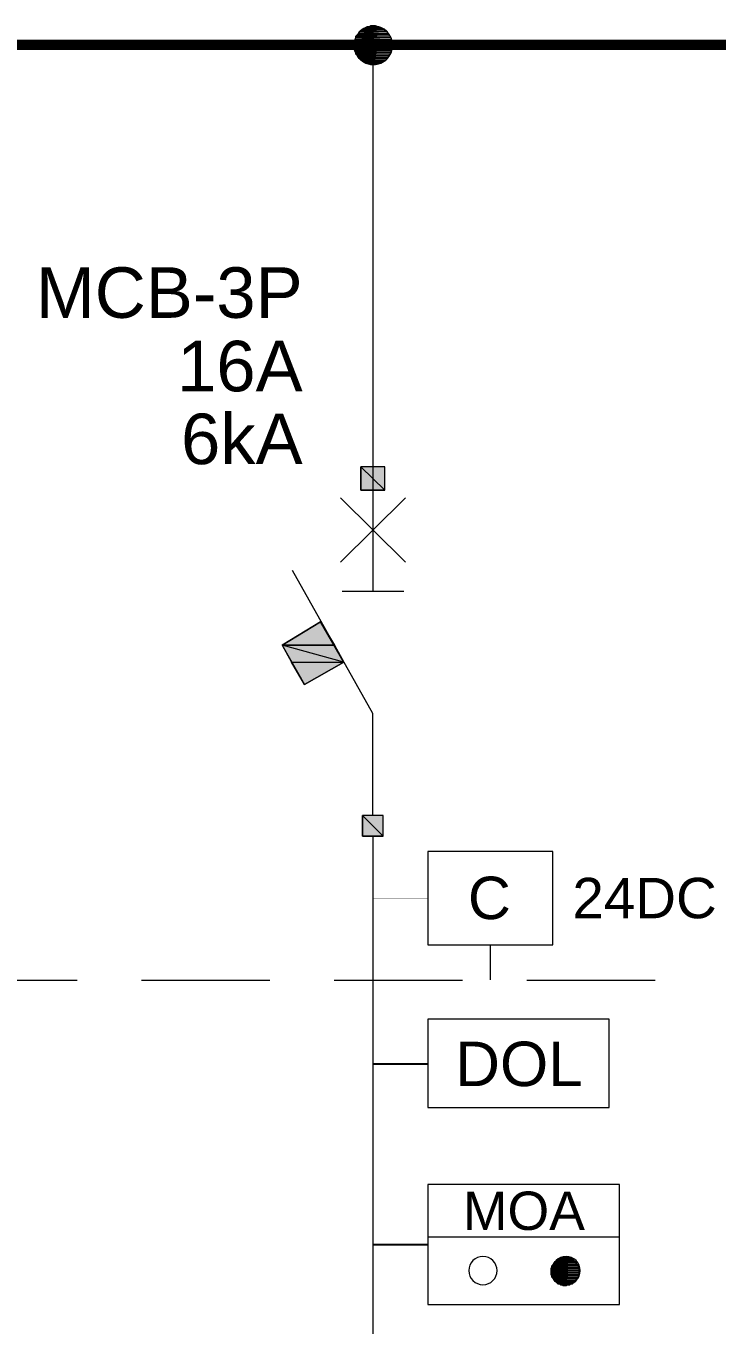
# Model space of a CAD drawing. Header units: millimetres. Extents: x -33055 to 42243, y -56860 to 24450.
# Drawn here: x 7530 to 10946, y 8545 to 14967 of the extents above; entities that cross this region are included whole.
import ezdxf
from ezdxf.enums import TextEntityAlignment as Align

# ---------------------------------------------------------------- set-up
doc = ezdxf.new("R2010")
doc.units = ezdxf.units.MM
for name, color, linetype in [('E-BUSBAR', 7, 'Continuous'), ('E-CTRL', 7, 'Continuous'), ('E-LEADER', 7, 'Continuous'), ('E-SLD', 7, 'Continuous'), ('E-TEXT', 7, 'Continuous')]:
    doc.layers.add(name, color=color, linetype=linetype)
doc.styles.add('ARIAL', font='arial.ttf')

msp = doc.modelspace()

# ---------------------------------------------------------------- hatches: boundary and pattern name
at = {"layer": 'E-SLD'}
h = msp.add_hatch(color=7, dxfattribs=at)
h.dxf.hatch_style = 1
h.paths.add_polyline_path([(9257.9, 14967), (9232.5, 14967), (9270.6, 14962.8), (9257.9, 14967)])
h.paths.add_polyline_path([(9232.5, 14967), (9270.6, 14962.8), (9228.2, 14962.8), (9232.5, 14967)])
h = msp.add_hatch(color=7, dxfattribs=at)
h.dxf.hatch_style = 1
h.paths.add_polyline_path([(9249.4, 14967), (9257.9, 14967), (9232.5, 14967), (9249.4, 14967)])
h = msp.add_hatch(color=7, dxfattribs=at)
h.dxf.hatch_style = 1
h.paths.add_polyline_path([(9338.3, 14899.3), (9156.3, 14899.3), (9338.3, 14890.8), (9338.3, 14899.3)])
h.paths.add_polyline_path([(9156.3, 14899.3), (9338.3, 14890.8), (9152, 14890.8), (9156.3, 14899.3)])
h = msp.add_hatch(color=7, dxfattribs=at)
h.dxf.hatch_style = 1
h.paths.add_polyline_path([(9334.1, 14907.8), (9160.5, 14907.8), (9338.3, 14899.3), (9334.1, 14907.8)])
h.paths.add_polyline_path([(9160.5, 14907.8), (9338.3, 14899.3), (9156.3, 14899.3), (9160.5, 14907.8)])
h = msp.add_hatch(color=7, dxfattribs=at)
h.dxf.hatch_style = 1
h.paths.add_polyline_path([(9325.6, 14924.7), (9169, 14924.7), (9329.8, 14916.2), (9325.6, 14924.7)])
h.paths.add_polyline_path([(9169, 14924.7), (9329.8, 14916.2), (9160.5, 14916.2), (9169, 14924.7)])
h = msp.add_hatch(color=7, dxfattribs=at)
h.dxf.hatch_style = 1
h.paths.add_polyline_path([(9329.8, 14916.2), (9160.5, 14916.2), (9334.1, 14907.8), (9329.8, 14916.2)])
h.paths.add_polyline_path([(9160.5, 14916.2), (9334.1, 14907.8), (9160.5, 14907.8), (9160.5, 14916.2)])
h = msp.add_hatch(color=7, dxfattribs=at)
h.dxf.hatch_style = 1
h.paths.add_polyline_path([(9321.4, 14928.9), (9173.2, 14928.9), (9325.6, 14924.7), (9321.4, 14928.9)])
h.paths.add_polyline_path([(9173.2, 14928.9), (9325.6, 14924.7), (9169, 14924.7), (9173.2, 14928.9)])
h = msp.add_hatch(color=7, dxfattribs=at)
h.dxf.hatch_style = 1
h.paths.add_polyline_path([(9317.1, 14937.4), (9177.4, 14937.4), (9321.4, 14928.9), (9317.1, 14937.4)])
h.paths.add_polyline_path([(9177.4, 14937.4), (9321.4, 14928.9), (9173.2, 14928.9), (9177.4, 14937.4)])
h = msp.add_hatch(color=7, dxfattribs=at)
h.dxf.hatch_style = 1
h.paths.add_polyline_path([(9308.7, 14941.6), (9185.9, 14941.6), (9317.1, 14937.4), (9308.7, 14941.6)])
h.paths.add_polyline_path([(9185.9, 14941.6), (9317.1, 14937.4), (9177.4, 14937.4), (9185.9, 14941.6)])
h = msp.add_hatch(color=7, dxfattribs=at)
h.dxf.hatch_style = 1
h.paths.add_polyline_path([(9300.2, 14950.1), (9194.4, 14950.1), (9308.7, 14941.6), (9300.2, 14950.1)])
h.paths.add_polyline_path([(9194.4, 14950.1), (9308.7, 14941.6), (9185.9, 14941.6), (9194.4, 14950.1)])
h = msp.add_hatch(color=7, dxfattribs=at)
h.dxf.hatch_style = 1
h.paths.add_polyline_path([(9291.7, 14954.3), (9198.6, 14954.3), (9300.2, 14950.1), (9291.7, 14954.3)])
h.paths.add_polyline_path([(9198.6, 14954.3), (9300.2, 14950.1), (9194.4, 14950.1), (9198.6, 14954.3)])
h = msp.add_hatch(color=7, dxfattribs=at)
h.dxf.hatch_style = 1
h.paths.add_polyline_path([(9287.5, 14958.6), (9207.1, 14958.6), (9291.7, 14954.3), (9287.5, 14958.6)])
h.paths.add_polyline_path([(9207.1, 14958.6), (9291.7, 14954.3), (9198.6, 14954.3), (9207.1, 14958.6)])
h = msp.add_hatch(color=7, dxfattribs=at)
h.dxf.hatch_style = 1
h.paths.add_polyline_path([(9274.8, 14962.8), (9215.5, 14962.8), (9287.5, 14958.6), (9274.8, 14962.8)])
h.paths.add_polyline_path([(9215.5, 14962.8), (9287.5, 14958.6), (9207.1, 14958.6), (9215.5, 14962.8)])
h = msp.add_hatch(color=7, dxfattribs=at)
h.dxf.hatch_style = 1
h.paths.add_polyline_path([(9270.6, 14962.8), (9228.2, 14962.8), (9274.8, 14962.8), (9270.6, 14962.8)])
h.paths.add_polyline_path([(9228.2, 14962.8), (9274.8, 14962.8), (9215.5, 14962.8), (9228.2, 14962.8)])
h = msp.add_hatch(color=7, dxfattribs=at)
h.dxf.hatch_style = 1
h.paths.add_polyline_path([(9338.3, 14890.8), (9152, 14890.8), (9342.5, 14882.4), (9338.3, 14890.8)])
h.paths.add_polyline_path([(9152, 14890.8), (9342.5, 14882.4), (9152, 14882.4), (9152, 14890.8)])
h = msp.add_hatch(color=7, dxfattribs=at)
h.dxf.hatch_style = 1
h.paths.add_polyline_path([(9342.5, 14882.4), (9152, 14882.4), (9342.5, 14869.7), (9342.5, 14882.4)])
h.paths.add_polyline_path([(9152, 14882.4), (9342.5, 14869.7), (9152, 14869.7), (9152, 14882.4)])
h = msp.add_hatch(color=7, dxfattribs=at)
h.dxf.hatch_style = 1
h.paths.add_polyline_path([(9342.5, 14869.7), (9152, 14869.7), (9342.5, 14861.2), (9342.5, 14869.7)])
h.paths.add_polyline_path([(9152, 14869.7), (9342.5, 14861.2), (9152, 14861.2), (9152, 14869.7)])
h = msp.add_hatch(color=7, dxfattribs=at)
h.dxf.hatch_style = 1
h.paths.add_polyline_path([(9342.5, 14861.2), (9152, 14861.2), (9338.3, 14852.7), (9342.5, 14861.2)])
h.paths.add_polyline_path([(9152, 14861.2), (9338.3, 14852.7), (9152, 14852.7), (9152, 14861.2)])
h = msp.add_hatch(color=7, dxfattribs=at)
h.dxf.hatch_style = 1
h.paths.add_polyline_path([(9338.3, 14852.7), (9152, 14852.7), (9338.3, 14844.3), (9338.3, 14852.7)])
h.paths.add_polyline_path([(9152, 14852.7), (9338.3, 14844.3), (9156.3, 14844.3), (9152, 14852.7)])
h = msp.add_hatch(color=7, dxfattribs=at)
h.dxf.hatch_style = 1
h.paths.add_polyline_path([(9338.3, 14844.3), (9156.3, 14844.3), (9334.1, 14835.8), (9338.3, 14844.3)])
h.paths.add_polyline_path([(9156.3, 14844.3), (9334.1, 14835.8), (9160.5, 14835.8), (9156.3, 14844.3)])
h = msp.add_hatch(color=7, dxfattribs=at)
h.dxf.hatch_style = 1
h.paths.add_polyline_path([(9334.1, 14835.8), (9160.5, 14835.8), (9329.8, 14827.3), (9334.1, 14835.8)])
h.paths.add_polyline_path([(9160.5, 14835.8), (9329.8, 14827.3), (9160.5, 14827.3), (9160.5, 14835.8)])
h = msp.add_hatch(color=7, dxfattribs=at)
h.dxf.hatch_style = 1
h.paths.add_polyline_path([(9329.8, 14827.3), (9160.5, 14827.3), (9325.6, 14818.9), (9329.8, 14827.3)])
h.paths.add_polyline_path([(9160.5, 14827.3), (9325.6, 14818.9), (9169, 14818.9), (9160.5, 14827.3)])
h = msp.add_hatch(color=7, dxfattribs=at)
h.dxf.hatch_style = 1
h.paths.add_polyline_path([(9325.6, 14818.9), (9169, 14818.9), (9321.4, 14810.4), (9325.6, 14818.9)])
h.paths.add_polyline_path([(9169, 14818.9), (9321.4, 14810.4), (9173.2, 14810.4), (9169, 14818.9)])
h = msp.add_hatch(color=7, dxfattribs=at)
h.dxf.hatch_style = 1
h.paths.add_polyline_path([(9321.4, 14810.4), (9173.2, 14810.4), (9317.1, 14806.2), (9321.4, 14810.4)])
h.paths.add_polyline_path([(9173.2, 14810.4), (9317.1, 14806.2), (9177.4, 14806.2), (9173.2, 14810.4)])
h = msp.add_hatch(color=7, dxfattribs=at)
h.dxf.hatch_style = 1
h.paths.add_polyline_path([(9317.1, 14806.2), (9177.4, 14806.2), (9308.7, 14797.7), (9317.1, 14806.2)])
h.paths.add_polyline_path([(9177.4, 14806.2), (9308.7, 14797.7), (9185.9, 14797.7), (9177.4, 14806.2)])
h = msp.add_hatch(color=7, dxfattribs=at)
h.dxf.hatch_style = 1
h.paths.add_polyline_path([(9308.7, 14797.7), (9185.9, 14797.7), (9300.2, 14793.5), (9308.7, 14797.7)])
h.paths.add_polyline_path([(9185.9, 14797.7), (9300.2, 14793.5), (9194.4, 14793.5), (9185.9, 14797.7)])
h = msp.add_hatch(color=7, dxfattribs=at)
h.dxf.hatch_style = 1
h.paths.add_polyline_path([(9300.2, 14793.5), (9194.4, 14793.5), (9291.7, 14789.2), (9300.2, 14793.5)])
h.paths.add_polyline_path([(9194.4, 14793.5), (9291.7, 14789.2), (9198.6, 14789.2), (9194.4, 14793.5)])
h = msp.add_hatch(color=7, dxfattribs=at)
h.dxf.hatch_style = 1
h.paths.add_polyline_path([(9291.7, 14789.2), (9198.6, 14789.2), (9287.5, 14785), (9291.7, 14789.2)])
h.paths.add_polyline_path([(9198.6, 14789.2), (9287.5, 14785), (9207.1, 14785), (9198.6, 14789.2)])
h = msp.add_hatch(color=7, dxfattribs=at)
h.dxf.hatch_style = 1
h.paths.add_polyline_path([(9287.5, 14785), (9207.1, 14785), (9274.8, 14780.8), (9287.5, 14785)])
h.paths.add_polyline_path([(9207.1, 14785), (9274.8, 14780.8), (9215.5, 14780.8), (9207.1, 14785)])
h = msp.add_hatch(color=7, dxfattribs=at)
h.dxf.hatch_style = 1
h.paths.add_polyline_path([(9274.8, 14780.8), (9215.5, 14780.8), (9270.6, 14780.8), (9274.8, 14780.8)])
h.paths.add_polyline_path([(9215.5, 14780.8), (9270.6, 14780.8), (9228.2, 14780.8), (9215.5, 14780.8)])
h = msp.add_hatch(color=7, dxfattribs=at)
h.dxf.hatch_style = 1
h.paths.add_polyline_path([(9228.2, 14780.8), (9232.5, 14776.5), (9257.9, 14776.5), (9228.2, 14780.8)])
h.paths.add_polyline_path([(9232.5, 14776.5), (9257.9, 14776.5), (9249.4, 14776.5), (9232.5, 14776.5)])
h = msp.add_hatch(color=7, dxfattribs=at)
h.dxf.hatch_style = 1
h.paths.add_polyline_path([(9228.2, 14780.8), (9270.6, 14780.8), (9257.9, 14776.5), (9228.2, 14780.8)])
h = msp.add_hatch(color=7, dxfattribs=at)
h.dxf.hatch_style = 1
h.paths.add_polyline_path([(9304.4, 12786.9), (9185.9, 12786.9), (9304.4, 12672.6), (9304.4, 12786.9)])
h.paths.add_polyline_path([(9185.9, 12786.9), (9304.4, 12672.6), (9185.9, 12672.6), (9185.9, 12786.9)])
h = msp.add_hatch(color=7, dxfattribs=at)
h.dxf.hatch_style = 1
h.paths.add_polyline_path([(8986.9, 12020.6), (9054.7, 11906.3), (8796.4, 11906.3), (8986.9, 12020.6)])
h = msp.add_hatch(color=7, dxfattribs=at)
h.dxf.hatch_style = 1
h.paths.add_polyline_path([(8796.4, 11906.3), (8843, 11821.7), (9101.2, 11821.7), (8796.4, 11906.3)])
h.paths.add_polyline_path([(8843, 11821.7), (9101.2, 11821.7), (8906.5, 11711.6), (8843, 11821.7)])
h = msp.add_hatch(color=7, dxfattribs=at)
h.dxf.hatch_style = 1
h.paths.add_polyline_path([(8796.4, 11906.3), (9054.7, 11906.3), (9101.2, 11821.7), (8796.4, 11906.3)])
h = msp.add_hatch(color=7, dxfattribs=at)
h.dxf.hatch_style = 1
h.paths.add_polyline_path([(9296, 11063.9), (9194.4, 11063.9), (9296, 10962.3), (9296, 11063.9)])
h.paths.add_polyline_path([(9194.4, 11063.9), (9296, 10962.3), (9194.4, 10962.3), (9194.4, 11063.9)])
h = msp.add_hatch(color=7, dxfattribs=at)
h.dxf.hatch_style = 1
h.paths.add_polyline_path([(10240, 8862.6), (10151.1, 8862.6), (10248.5, 8858.3), (10240, 8862.6)])
h.paths.add_polyline_path([(10151.1, 8862.6), (10248.5, 8858.3), (10146.9, 8858.3), (10151.1, 8862.6)])
h = msp.add_hatch(color=7, dxfattribs=at)
h.dxf.hatch_style = 1
h.paths.add_polyline_path([(10235.8, 8866.8), (10155.3, 8866.8), (10240, 8862.6), (10235.8, 8866.8)])
h.paths.add_polyline_path([(10155.3, 8866.8), (10240, 8862.6), (10151.1, 8862.6), (10155.3, 8866.8)])
h = msp.add_hatch(color=7, dxfattribs=at)
h.dxf.hatch_style = 1
h.paths.add_polyline_path([(10231.5, 8871), (10159.6, 8871), (10235.8, 8866.8), (10231.5, 8871)])
h.paths.add_polyline_path([(10159.6, 8871), (10235.8, 8866.8), (10155.3, 8866.8), (10159.6, 8871)])
h = msp.add_hatch(color=7, dxfattribs=at)
h.dxf.hatch_style = 1
h.paths.add_polyline_path([(10223.1, 8875.3), (10168, 8875.3), (10231.5, 8871), (10223.1, 8875.3)])
h.paths.add_polyline_path([(10168, 8875.3), (10231.5, 8871), (10159.6, 8871), (10168, 8875.3)])
h = msp.add_hatch(color=7, dxfattribs=at)
h.dxf.hatch_style = 1
h.paths.add_polyline_path([(10218.8, 8875.3), (10172.3, 8875.3), (10223.1, 8875.3), (10218.8, 8875.3)])
h.paths.add_polyline_path([(10172.3, 8875.3), (10223.1, 8875.3), (10168, 8875.3), (10172.3, 8875.3)])
h = msp.add_hatch(color=7, dxfattribs=at)
h.dxf.hatch_style = 1
h.paths.add_polyline_path([(10210.4, 8879.5), (10180.7, 8879.5), (10218.8, 8875.3), (10210.4, 8879.5)])
h.paths.add_polyline_path([(10180.7, 8879.5), (10218.8, 8875.3), (10172.3, 8875.3), (10180.7, 8879.5)])
h = msp.add_hatch(color=7, dxfattribs=at)
h.dxf.hatch_style = 1
h.paths.add_polyline_path([(10201.9, 8879.5), (10185, 8879.5), (10210.4, 8879.5), (10201.9, 8879.5)])
h.paths.add_polyline_path([(10185, 8879.5), (10210.4, 8879.5), (10180.7, 8879.5), (10185, 8879.5)])
h = msp.add_hatch(color=7, dxfattribs=at)
h.dxf.hatch_style = 1
h.paths.add_polyline_path([(10197.7, 8879.5), (10201.9, 8879.5), (10185, 8879.5), (10197.7, 8879.5)])
h = msp.add_hatch(color=7, dxfattribs=at)
h.dxf.hatch_style = 1
h.paths.add_polyline_path([(10261.2, 8828.7), (10129.9, 8828.7), (10265.4, 8824.5), (10261.2, 8828.7)])
h.paths.add_polyline_path([(10129.9, 8828.7), (10265.4, 8824.5), (10125.7, 8824.5), (10129.9, 8828.7)])
h = msp.add_hatch(color=7, dxfattribs=at)
h.dxf.hatch_style = 1
h.paths.add_polyline_path([(10265.4, 8824.5), (10125.7, 8824.5), (10265.4, 8816), (10265.4, 8824.5)])
h.paths.add_polyline_path([(10125.7, 8824.5), (10265.4, 8816), (10125.7, 8816), (10125.7, 8824.5)])
h = msp.add_hatch(color=7, dxfattribs=at)
h.dxf.hatch_style = 1
h.paths.add_polyline_path([(10265.4, 8816), (10125.7, 8816), (10265.4, 8811.8), (10265.4, 8816)])
h.paths.add_polyline_path([(10125.7, 8816), (10265.4, 8811.8), (10125.7, 8811.8), (10125.7, 8816)])
h = msp.add_hatch(color=7, dxfattribs=at)
h.dxf.hatch_style = 1
h.paths.add_polyline_path([(10265.4, 8811.8), (10125.7, 8811.8), (10265.4, 8803.3), (10265.4, 8811.8)])
h.paths.add_polyline_path([(10125.7, 8811.8), (10265.4, 8803.3), (10125.7, 8803.3), (10125.7, 8811.8)])
h = msp.add_hatch(color=7, dxfattribs=at)
h.dxf.hatch_style = 1
h.paths.add_polyline_path([(10265.4, 8803.3), (10125.7, 8803.3), (10265.4, 8794.8), (10265.4, 8803.3)])
h.paths.add_polyline_path([(10125.7, 8803.3), (10265.4, 8794.8), (10125.7, 8794.8), (10125.7, 8803.3)])
h = msp.add_hatch(color=7, dxfattribs=at)
h.dxf.hatch_style = 1
h.paths.add_polyline_path([(10256.9, 8841.4), (10134.2, 8841.4), (10261.2, 8837.2), (10256.9, 8841.4)])
h.paths.add_polyline_path([(10134.2, 8841.4), (10261.2, 8837.2), (10129.9, 8837.2), (10134.2, 8841.4)])
h = msp.add_hatch(color=7, dxfattribs=at)
h.dxf.hatch_style = 1
h.paths.add_polyline_path([(10261.2, 8837.2), (10129.9, 8837.2), (10261.2, 8828.7), (10261.2, 8837.2)])
h.paths.add_polyline_path([(10129.9, 8837.2), (10261.2, 8828.7), (10129.9, 8828.7), (10129.9, 8837.2)])
h = msp.add_hatch(color=7, dxfattribs=at)
h.dxf.hatch_style = 1
h.paths.add_polyline_path([(10252.7, 8845.6), (10138.4, 8845.6), (10256.9, 8841.4), (10252.7, 8845.6)])
h.paths.add_polyline_path([(10138.4, 8845.6), (10256.9, 8841.4), (10134.2, 8841.4), (10138.4, 8845.6)])
h = msp.add_hatch(color=7, dxfattribs=at)
h.dxf.hatch_style = 1
h.paths.add_polyline_path([(10248.5, 8854.1), (10142.6, 8854.1), (10252.7, 8845.6), (10248.5, 8854.1)])
h.paths.add_polyline_path([(10142.6, 8854.1), (10252.7, 8845.6), (10138.4, 8845.6), (10142.6, 8854.1)])
h = msp.add_hatch(color=7, dxfattribs=at)
h.dxf.hatch_style = 1
h.paths.add_polyline_path([(10248.5, 8858.3), (10146.9, 8858.3), (10248.5, 8854.1), (10248.5, 8858.3)])
h.paths.add_polyline_path([(10146.9, 8858.3), (10248.5, 8854.1), (10142.6, 8854.1), (10146.9, 8858.3)])
h = msp.add_hatch(color=7, dxfattribs=at)
h.dxf.hatch_style = 1
h.paths.add_polyline_path([(10265.4, 8794.8), (10125.7, 8794.8), (10261.2, 8790.6), (10265.4, 8794.8)])
h.paths.add_polyline_path([(10125.7, 8794.8), (10261.2, 8790.6), (10129.9, 8790.6), (10125.7, 8794.8)])
h = msp.add_hatch(color=7, dxfattribs=at)
h.dxf.hatch_style = 1
h.paths.add_polyline_path([(10261.2, 8790.6), (10129.9, 8790.6), (10261.2, 8782.1), (10261.2, 8790.6)])
h.paths.add_polyline_path([(10129.9, 8790.6), (10261.2, 8782.1), (10129.9, 8782.1), (10129.9, 8790.6)])
h = msp.add_hatch(color=7, dxfattribs=at)
h.dxf.hatch_style = 1
h.paths.add_polyline_path([(10261.2, 8782.1), (10129.9, 8782.1), (10256.9, 8777.9), (10261.2, 8782.1)])
h.paths.add_polyline_path([(10129.9, 8782.1), (10256.9, 8777.9), (10134.2, 8777.9), (10129.9, 8782.1)])
h = msp.add_hatch(color=7, dxfattribs=at)
h.dxf.hatch_style = 1
h.paths.add_polyline_path([(10256.9, 8777.9), (10134.2, 8777.9), (10252.7, 8773.7), (10256.9, 8777.9)])
h.paths.add_polyline_path([(10134.2, 8777.9), (10252.7, 8773.7), (10138.4, 8773.7), (10134.2, 8777.9)])
h = msp.add_hatch(color=7, dxfattribs=at)
h.dxf.hatch_style = 1
h.paths.add_polyline_path([(10252.7, 8773.7), (10138.4, 8773.7), (10248.5, 8765.2), (10252.7, 8773.7)])
h.paths.add_polyline_path([(10138.4, 8773.7), (10248.5, 8765.2), (10142.6, 8765.2), (10138.4, 8773.7)])
h = msp.add_hatch(color=7, dxfattribs=at)
h.dxf.hatch_style = 1
h.paths.add_polyline_path([(10248.5, 8765.2), (10142.6, 8765.2), (10248.5, 8761), (10248.5, 8765.2)])
h.paths.add_polyline_path([(10142.6, 8765.2), (10248.5, 8761), (10146.9, 8761), (10142.6, 8765.2)])
h = msp.add_hatch(color=7, dxfattribs=at)
h.dxf.hatch_style = 1
h.paths.add_polyline_path([(10248.5, 8761), (10146.9, 8761), (10240, 8756.7), (10248.5, 8761)])
h.paths.add_polyline_path([(10146.9, 8761), (10240, 8756.7), (10151.1, 8756.7), (10146.9, 8761)])
h = msp.add_hatch(color=7, dxfattribs=at)
h.dxf.hatch_style = 1
h.paths.add_polyline_path([(10240, 8756.7), (10151.1, 8756.7), (10235.8, 8752.5), (10240, 8756.7)])
h.paths.add_polyline_path([(10151.1, 8756.7), (10235.8, 8752.5), (10155.3, 8752.5), (10151.1, 8756.7)])
h = msp.add_hatch(color=7, dxfattribs=at)
h.dxf.hatch_style = 1
h.paths.add_polyline_path([(10235.8, 8752.5), (10155.3, 8752.5), (10231.5, 8748.3), (10235.8, 8752.5)])
h.paths.add_polyline_path([(10155.3, 8752.5), (10231.5, 8748.3), (10159.6, 8748.3), (10155.3, 8752.5)])
h = msp.add_hatch(color=7, dxfattribs=at)
h.dxf.hatch_style = 1
h.paths.add_polyline_path([(10231.5, 8748.3), (10159.6, 8748.3), (10223.1, 8748.3), (10231.5, 8748.3)])
h.paths.add_polyline_path([(10159.6, 8748.3), (10223.1, 8748.3), (10168, 8748.3), (10159.6, 8748.3)])
h = msp.add_hatch(color=7, dxfattribs=at)
h.dxf.hatch_style = 1
h.paths.add_polyline_path([(10223.1, 8748.3), (10168, 8748.3), (10218.8, 8744), (10223.1, 8748.3)])
h.paths.add_polyline_path([(10168, 8748.3), (10218.8, 8744), (10172.3, 8744), (10168, 8748.3)])
h = msp.add_hatch(color=7, dxfattribs=at)
h.dxf.hatch_style = 1
h.paths.add_polyline_path([(10218.8, 8744), (10172.3, 8744), (10210.4, 8744), (10218.8, 8744)])
h.paths.add_polyline_path([(10172.3, 8744), (10210.4, 8744), (10180.7, 8744), (10172.3, 8744)])
h = msp.add_hatch(color=7, dxfattribs=at)
h.dxf.hatch_style = 1
h.paths.add_polyline_path([(10180.7, 8744), (10185, 8739.8), (10201.9, 8739.8), (10180.7, 8744)])
h.paths.add_polyline_path([(10185, 8739.8), (10201.9, 8739.8), (10197.7, 8739.8), (10185, 8739.8)])
h = msp.add_hatch(color=7, dxfattribs=at)
h.dxf.hatch_style = 1
h.paths.add_polyline_path([(10180.7, 8744), (10210.4, 8744), (10201.9, 8739.8), (10180.7, 8744)])

# ---------------------------------------------------------------- linework, layer by layer
at = {"layer": 'E-BUSBAR', "const_width": 50}
msp.add_lwpolyline([(-25283, 14874), (35929, 14874)], dxfattribs=at)
at = {"layer": 'E-CTRL', "color": 7, "lineweight": 0}
for p, q in [((7148, 10250), (7783, 10250)), ((8100.5, 10250), (8735.5, 10250)), ((9053, 10250), (9688, 10250)), ((10005.5, 10250), (10640.5, 10250))]:
    msp.add_line(p, q, dxfattribs=at)
at = {"layer": 'E-LEADER', "color": 253, "lineweight": 25, "true_color": 0x999999}
for p, q in [((9245.2, 9836.2), (9516.1, 9836.2)), ((9245.2, 8943), (9516.1, 8943))]:
    msp.add_line(p, q, dxfattribs=at)
at = {"layer": 'E-SLD', "color": 7, "lineweight": 0}
for p, q in [((9245.2, 14873.9), (9245.2, 12173)), ((9084.3, 12634.5), (9406, 12317)), ((9406, 12634.5), (9084.3, 12317)), ((9092.8, 12173), (9397.6, 12173)), ((9245.2, 10962.3), (9245.2, 8214.9)), ((9825.1, 10424.7), (9825.1, 10251.1)), ((9516.1, 8981.1), (10464.4, 8981.1))]:
    msp.add_line(p, q, dxfattribs=at)
for points in [[(9342.5, 14871.8), (9340.6, 14891), (9335, 14908.9), (9326.3, 14925), (9314.6, 14939.1), (9300.5, 14950.8), (9284.4, 14959.5), (9266.5, 14965.1), (9247.3, 14967), (9228.1, 14965.1), (9210.2, 14959.5), (9194, 14950.8), (9179.9, 14939.1), (9168.3, 14925), (9159.5, 14908.9), (9154, 14891), (9152, 14871.8), (9154, 14852.6), (9159.5, 14834.7), (9168.3, 14818.5), (9179.9, 14804.4), (9194, 14792.8), (9210.2, 14784), (9228.1, 14778.5), (9247.3, 14776.5), (9266.5, 14778.5), (9284.4, 14784), (9300.5, 14792.8), (9314.6, 14804.4), (9326.3, 14818.5), (9335, 14834.7), (9340.6, 14852.6), (9342.5, 14871.8)], [(9232.5, 14967), (9270.6, 14962.8), (9228.2, 14962.8), (9232.5, 14967)], [(9249.4, 14967), (9257.9, 14967), (9232.5, 14967), (9249.4, 14967)], [(9257.9, 14967), (9232.5, 14967), (9270.6, 14962.8), (9257.9, 14967)], [(9156.3, 14899.3), (9338.3, 14890.8), (9152, 14890.8), (9156.3, 14899.3)], [(9160.5, 14907.8), (9338.3, 14899.3), (9156.3, 14899.3), (9160.5, 14907.8)], [(9338.3, 14899.3), (9156.3, 14899.3), (9338.3, 14890.8), (9338.3, 14899.3)], [(9169, 14924.7), (9329.8, 14916.2), (9160.5, 14916.2), (9169, 14924.7)], [(9329.8, 14916.2), (9160.5, 14916.2), (9334.1, 14907.8), (9329.8, 14916.2)], [(9160.5, 14916.2), (9334.1, 14907.8), (9160.5, 14907.8), (9160.5, 14916.2)], [(9334.1, 14907.8), (9160.5, 14907.8), (9338.3, 14899.3), (9334.1, 14907.8)], [(9173.2, 14928.9), (9325.6, 14924.7), (9169, 14924.7), (9173.2, 14928.9)], [(9325.6, 14924.7), (9169, 14924.7), (9329.8, 14916.2), (9325.6, 14924.7)], [(9177.4, 14937.4), (9321.4, 14928.9), (9173.2, 14928.9), (9177.4, 14937.4)], [(9321.4, 14928.9), (9173.2, 14928.9), (9325.6, 14924.7), (9321.4, 14928.9)], [(9185.9, 14941.6), (9317.1, 14937.4), (9177.4, 14937.4), (9185.9, 14941.6)], [(9317.1, 14937.4), (9177.4, 14937.4), (9321.4, 14928.9), (9317.1, 14937.4)], [(9194.4, 14950.1), (9308.7, 14941.6), (9185.9, 14941.6), (9194.4, 14950.1)], [(9308.7, 14941.6), (9185.9, 14941.6), (9317.1, 14937.4), (9308.7, 14941.6)], [(9198.6, 14954.3), (9300.2, 14950.1), (9194.4, 14950.1), (9198.6, 14954.3)], [(9300.2, 14950.1), (9194.4, 14950.1), (9308.7, 14941.6), (9300.2, 14950.1)], [(9207.1, 14958.6), (9291.7, 14954.3), (9198.6, 14954.3), (9207.1, 14958.6)], [(9291.7, 14954.3), (9198.6, 14954.3), (9300.2, 14950.1), (9291.7, 14954.3)], [(9215.5, 14962.8), (9287.5, 14958.6), (9207.1, 14958.6), (9215.5, 14962.8)], [(9287.5, 14958.6), (9207.1, 14958.6), (9291.7, 14954.3), (9287.5, 14958.6)], [(9228.2, 14962.8), (9274.8, 14962.8), (9215.5, 14962.8), (9228.2, 14962.8)], [(9274.8, 14962.8), (9215.5, 14962.8), (9287.5, 14958.6), (9274.8, 14962.8)], [(9270.6, 14962.8), (9228.2, 14962.8), (9274.8, 14962.8), (9270.6, 14962.8)], [(9338.3, 14890.8), (9152, 14890.8), (9342.5, 14882.4), (9338.3, 14890.8)], [(9152, 14890.8), (9342.5, 14882.4), (9152, 14882.4), (9152, 14890.8)], [(9342.5, 14882.4), (9152, 14882.4), (9342.5, 14869.7), (9342.5, 14882.4)], [(9152, 14882.4), (9342.5, 14869.7), (9152, 14869.7), (9152, 14882.4)], [(9342.5, 14869.7), (9152, 14869.7), (9342.5, 14861.2), (9342.5, 14869.7)], [(9152, 14869.7), (9342.5, 14861.2), (9152, 14861.2), (9152, 14869.7)], [(9342.5, 14861.2), (9152, 14861.2), (9338.3, 14852.7), (9342.5, 14861.2)], [(9152, 14861.2), (9338.3, 14852.7), (9152, 14852.7), (9152, 14861.2)], [(9338.3, 14852.7), (9152, 14852.7), (9338.3, 14844.3), (9338.3, 14852.7)], [(9152, 14852.7), (9338.3, 14844.3), (9156.3, 14844.3), (9152, 14852.7)], [(9338.3, 14844.3), (9156.3, 14844.3), (9334.1, 14835.8), (9338.3, 14844.3)], [(9156.3, 14844.3), (9334.1, 14835.8), (9160.5, 14835.8), (9156.3, 14844.3)], [(9334.1, 14835.8), (9160.5, 14835.8), (9329.8, 14827.3), (9334.1, 14835.8)], [(9160.5, 14835.8), (9329.8, 14827.3), (9160.5, 14827.3), (9160.5, 14835.8)], [(9329.8, 14827.3), (9160.5, 14827.3), (9325.6, 14818.9), (9329.8, 14827.3)], [(9160.5, 14827.3), (9325.6, 14818.9), (9169, 14818.9), (9160.5, 14827.3)], [(9325.6, 14818.9), (9169, 14818.9), (9321.4, 14810.4), (9325.6, 14818.9)], [(9169, 14818.9), (9321.4, 14810.4), (9173.2, 14810.4), (9169, 14818.9)], [(9321.4, 14810.4), (9173.2, 14810.4), (9317.1, 14806.2), (9321.4, 14810.4)], [(9173.2, 14810.4), (9317.1, 14806.2), (9177.4, 14806.2), (9173.2, 14810.4)], [(9317.1, 14806.2), (9177.4, 14806.2), (9308.7, 14797.7), (9317.1, 14806.2)], [(9177.4, 14806.2), (9308.7, 14797.7), (9185.9, 14797.7), (9177.4, 14806.2)], [(9308.7, 14797.7), (9185.9, 14797.7), (9300.2, 14793.5), (9308.7, 14797.7)], [(9185.9, 14797.7), (9300.2, 14793.5), (9194.4, 14793.5), (9185.9, 14797.7)], [(9300.2, 14793.5), (9194.4, 14793.5), (9291.7, 14789.2), (9300.2, 14793.5)], [(9194.4, 14793.5), (9291.7, 14789.2), (9198.6, 14789.2), (9194.4, 14793.5)], [(9291.7, 14789.2), (9198.6, 14789.2), (9287.5, 14785), (9291.7, 14789.2)], [(9198.6, 14789.2), (9287.5, 14785), (9207.1, 14785), (9198.6, 14789.2)], [(9287.5, 14785), (9207.1, 14785), (9274.8, 14780.8), (9287.5, 14785)], [(9207.1, 14785), (9274.8, 14780.8), (9215.5, 14780.8), (9207.1, 14785)], [(9274.8, 14780.8), (9215.5, 14780.8), (9270.6, 14780.8), (9274.8, 14780.8)], [(9215.5, 14780.8), (9270.6, 14780.8), (9228.2, 14780.8), (9215.5, 14780.8)], [(9228.2, 14780.8), (9232.5, 14776.5), (9257.9, 14776.5), (9228.2, 14780.8)], [(9228.2, 14780.8), (9270.6, 14780.8), (9257.9, 14776.5), (9228.2, 14780.8)], [(9232.5, 14776.5), (9257.9, 14776.5), (9249.4, 14776.5), (9232.5, 14776.5)], [(9185.9, 12786.9), (9185.9, 12672.6), (9304.4, 12672.6), (9304.4, 12786.9), (9185.9, 12786.9)], [(9185.9, 12786.9), (9185.9, 12672.6), (9304.4, 12672.6), (9304.4, 12786.9), (9185.9, 12786.9)], [(9304.4, 12786.9), (9185.9, 12786.9), (9304.4, 12672.6), (9304.4, 12786.9)], [(9185.9, 12786.9), (9304.4, 12672.6), (9185.9, 12672.6), (9185.9, 12786.9)], [(9245.2, 11063.9), (9245.2, 11567.7), (8847.2, 12274.6)], [(8906.5, 11711.6), (9101.2, 11821.7), (8986.9, 12020.6), (8796.4, 11906.3), (8906.5, 11711.6)], [(8986.9, 12020.6), (9054.7, 11906.3), (8796.4, 11906.3), (8986.9, 12020.6)], [(8796.4, 11906.3), (8843, 11821.7), (9101.2, 11821.7), (8796.4, 11906.3)], [(8796.4, 11906.3), (9054.7, 11906.3), (9101.2, 11821.7), (8796.4, 11906.3)], [(8843, 11821.7), (9101.2, 11821.7), (8906.5, 11711.6), (8843, 11821.7)], [(9194.4, 11063.9), (9194.4, 10962.3), (9296, 10962.3), (9296, 11063.9), (9194.4, 11063.9)], [(9296, 11063.9), (9194.4, 11063.9), (9296, 10962.3), (9296, 11063.9)], [(9194.4, 11063.9), (9296, 10962.3), (9194.4, 10962.3), (9194.4, 11063.9)], [(9516.1, 10886.1), (9516.1, 10424.7), (10134.2, 10424.7), (10134.2, 10886.1), (9516.1, 10886.1)], [(9516.1, 10056.4), (9516.1, 9620.3), (10413.6, 9620.3), (10413.6, 10056.4), (9516.1, 10056.4)], [(9516.1, 9239.3), (9516.1, 8646.7), (10464.4, 8646.7), (10464.4, 9239.3), (9516.1, 9239.3)], [(9859, 8813.9), (9857.6, 8828), (9853.5, 8841.1), (9847.1, 8852.9), (9838.5, 8863.3), (9828.2, 8871.8), (9816.3, 8878.2), (9803.2, 8882.3), (9789.1, 8883.7), (9775.1, 8882.3), (9762, 8878.2), (9750.1, 8871.8), (9739.8, 8863.3), (9731.2, 8852.9), (9724.8, 8841.1), (9720.7, 8828), (9719.3, 8813.9), (9720.7, 8799.8), (9724.8, 8786.7), (9731.2, 8774.8), (9739.8, 8764.5), (9750.1, 8756), (9762, 8749.5), (9775.1, 8745.5), (9789.1, 8744), (9803.2, 8745.5), (9816.3, 8749.5), (9828.2, 8756), (9838.5, 8764.5), (9847.1, 8774.8), (9853.5, 8786.7), (9857.6, 8799.8), (9859, 8813.9)], [(10269.6, 8813.9), (10268.2, 8828), (10264.1, 8841.1), (10257.7, 8852.9), (10249.2, 8863.3), (10238.8, 8871.8), (10227, 8878.2), (10213.9, 8882.3), (10199.8, 8883.7), (10185.7, 8882.3), (10172.6, 8878.2), (10160.7, 8871.8), (10150.4, 8863.3), (10141.9, 8852.9), (10135.4, 8841.1), (10131.4, 8828), (10129.9, 8813.9), (10131.4, 8799.8), (10135.4, 8786.7), (10141.9, 8774.8), (10150.4, 8764.5), (10160.7, 8756), (10172.6, 8749.5), (10185.7, 8745.5), (10199.8, 8744), (10213.9, 8745.5), (10227, 8749.5), (10238.8, 8756), (10249.2, 8764.5), (10257.7, 8774.8), (10264.1, 8786.7), (10268.2, 8799.8), (10269.6, 8813.9)], [(10151.1, 8862.6), (10248.5, 8858.3), (10146.9, 8858.3), (10151.1, 8862.6)], [(10155.3, 8866.8), (10240, 8862.6), (10151.1, 8862.6), (10155.3, 8866.8)], [(10240, 8862.6), (10151.1, 8862.6), (10248.5, 8858.3), (10240, 8862.6)], [(10159.6, 8871), (10235.8, 8866.8), (10155.3, 8866.8), (10159.6, 8871)], [(10235.8, 8866.8), (10155.3, 8866.8), (10240, 8862.6), (10235.8, 8866.8)], [(10168, 8875.3), (10231.5, 8871), (10159.6, 8871), (10168, 8875.3)], [(10231.5, 8871), (10159.6, 8871), (10235.8, 8866.8), (10231.5, 8871)], [(10172.3, 8875.3), (10223.1, 8875.3), (10168, 8875.3), (10172.3, 8875.3)], [(10223.1, 8875.3), (10168, 8875.3), (10231.5, 8871), (10223.1, 8875.3)], [(10180.7, 8879.5), (10218.8, 8875.3), (10172.3, 8875.3), (10180.7, 8879.5)], [(10218.8, 8875.3), (10172.3, 8875.3), (10223.1, 8875.3), (10218.8, 8875.3)], [(10185, 8879.5), (10210.4, 8879.5), (10180.7, 8879.5), (10185, 8879.5)], [(10210.4, 8879.5), (10180.7, 8879.5), (10218.8, 8875.3), (10210.4, 8879.5)], [(10197.7, 8879.5), (10201.9, 8879.5), (10185, 8879.5), (10197.7, 8879.5)], [(10201.9, 8879.5), (10185, 8879.5), (10210.4, 8879.5), (10201.9, 8879.5)], [(10129.9, 8828.7), (10265.4, 8824.5), (10125.7, 8824.5), (10129.9, 8828.7)], [(10265.4, 8824.5), (10125.7, 8824.5), (10265.4, 8816), (10265.4, 8824.5)], [(10125.7, 8824.5), (10265.4, 8816), (10125.7, 8816), (10125.7, 8824.5)], [(10265.4, 8816), (10125.7, 8816), (10265.4, 8811.8), (10265.4, 8816)], [(10125.7, 8816), (10265.4, 8811.8), (10125.7, 8811.8), (10125.7, 8816)], [(10265.4, 8811.8), (10125.7, 8811.8), (10265.4, 8803.3), (10265.4, 8811.8)], [(10125.7, 8811.8), (10265.4, 8803.3), (10125.7, 8803.3), (10125.7, 8811.8)], [(10265.4, 8803.3), (10125.7, 8803.3), (10265.4, 8794.8), (10265.4, 8803.3)], [(10125.7, 8803.3), (10265.4, 8794.8), (10125.7, 8794.8), (10125.7, 8803.3)], [(10134.2, 8841.4), (10261.2, 8837.2), (10129.9, 8837.2), (10134.2, 8841.4)], [(10261.2, 8837.2), (10129.9, 8837.2), (10261.2, 8828.7), (10261.2, 8837.2)], [(10129.9, 8837.2), (10261.2, 8828.7), (10129.9, 8828.7), (10129.9, 8837.2)], [(10261.2, 8828.7), (10129.9, 8828.7), (10265.4, 8824.5), (10261.2, 8828.7)], [(10138.4, 8845.6), (10256.9, 8841.4), (10134.2, 8841.4), (10138.4, 8845.6)], [(10256.9, 8841.4), (10134.2, 8841.4), (10261.2, 8837.2), (10256.9, 8841.4)], [(10142.6, 8854.1), (10252.7, 8845.6), (10138.4, 8845.6), (10142.6, 8854.1)], [(10252.7, 8845.6), (10138.4, 8845.6), (10256.9, 8841.4), (10252.7, 8845.6)], [(10146.9, 8858.3), (10248.5, 8854.1), (10142.6, 8854.1), (10146.9, 8858.3)], [(10248.5, 8854.1), (10142.6, 8854.1), (10252.7, 8845.6), (10248.5, 8854.1)], [(10248.5, 8858.3), (10146.9, 8858.3), (10248.5, 8854.1), (10248.5, 8858.3)], [(10265.4, 8794.8), (10125.7, 8794.8), (10261.2, 8790.6), (10265.4, 8794.8)], [(10125.7, 8794.8), (10261.2, 8790.6), (10129.9, 8790.6), (10125.7, 8794.8)], [(10261.2, 8790.6), (10129.9, 8790.6), (10261.2, 8782.1), (10261.2, 8790.6)], [(10129.9, 8790.6), (10261.2, 8782.1), (10129.9, 8782.1), (10129.9, 8790.6)], [(10261.2, 8782.1), (10129.9, 8782.1), (10256.9, 8777.9), (10261.2, 8782.1)], [(10129.9, 8782.1), (10256.9, 8777.9), (10134.2, 8777.9), (10129.9, 8782.1)], [(10256.9, 8777.9), (10134.2, 8777.9), (10252.7, 8773.7), (10256.9, 8777.9)], [(10134.2, 8777.9), (10252.7, 8773.7), (10138.4, 8773.7), (10134.2, 8777.9)], [(10252.7, 8773.7), (10138.4, 8773.7), (10248.5, 8765.2), (10252.7, 8773.7)], [(10138.4, 8773.7), (10248.5, 8765.2), (10142.6, 8765.2), (10138.4, 8773.7)], [(10248.5, 8765.2), (10142.6, 8765.2), (10248.5, 8761), (10248.5, 8765.2)], [(10142.6, 8765.2), (10248.5, 8761), (10146.9, 8761), (10142.6, 8765.2)], [(10248.5, 8761), (10146.9, 8761), (10240, 8756.7), (10248.5, 8761)], [(10146.9, 8761), (10240, 8756.7), (10151.1, 8756.7), (10146.9, 8761)], [(10240, 8756.7), (10151.1, 8756.7), (10235.8, 8752.5), (10240, 8756.7)], [(10151.1, 8756.7), (10235.8, 8752.5), (10155.3, 8752.5), (10151.1, 8756.7)], [(10235.8, 8752.5), (10155.3, 8752.5), (10231.5, 8748.3), (10235.8, 8752.5)], [(10155.3, 8752.5), (10231.5, 8748.3), (10159.6, 8748.3), (10155.3, 8752.5)], [(10231.5, 8748.3), (10159.6, 8748.3), (10223.1, 8748.3), (10231.5, 8748.3)], [(10159.6, 8748.3), (10223.1, 8748.3), (10168, 8748.3), (10159.6, 8748.3)], [(10223.1, 8748.3), (10168, 8748.3), (10218.8, 8744), (10223.1, 8748.3)], [(10168, 8748.3), (10218.8, 8744), (10172.3, 8744), (10168, 8748.3)], [(10218.8, 8744), (10172.3, 8744), (10210.4, 8744), (10218.8, 8744)], [(10172.3, 8744), (10210.4, 8744), (10180.7, 8744), (10172.3, 8744)], [(10180.7, 8744), (10185, 8739.8), (10201.9, 8739.8), (10180.7, 8744)], [(10180.7, 8744), (10210.4, 8744), (10201.9, 8739.8), (10180.7, 8744)], [(10185, 8739.8), (10201.9, 8739.8), (10197.7, 8739.8), (10185, 8739.8)]]:
    msp.add_lwpolyline(points, dxfattribs=at)
at = {"layer": 'E-SLD', "const_width": 1}
msp.add_lwpolyline([(9244.1, 10655.7), (9516.1, 10655.7)], dxfattribs=at)

# ---------------------------------------------------------------- texts
at = {"layer": 'E-TEXT', "color": 7, "style": 'ARIAL'}
for s, p in [('MCB-3P', (8898, 13524.2)), ('16A', (8898, 13160.8)), ('6kA', (8898, 12801))]:
    msp.add_text(s, height=249.81, dxfattribs=at).set_placement(p, align=Align.RIGHT)
for s, height, p in [('C', 209.9, (9715.1, 10551.7)), ('24DC', 199.8, (10231.5, 10555.9)), ('DOL', 219.73, (9651.6, 9726.2)), ('MOA', 189.71, (9689.7, 9015))]:
    msp.add_text(s, height=height, dxfattribs=at).set_placement(p)

doc.saveas('drawing.dxf')
